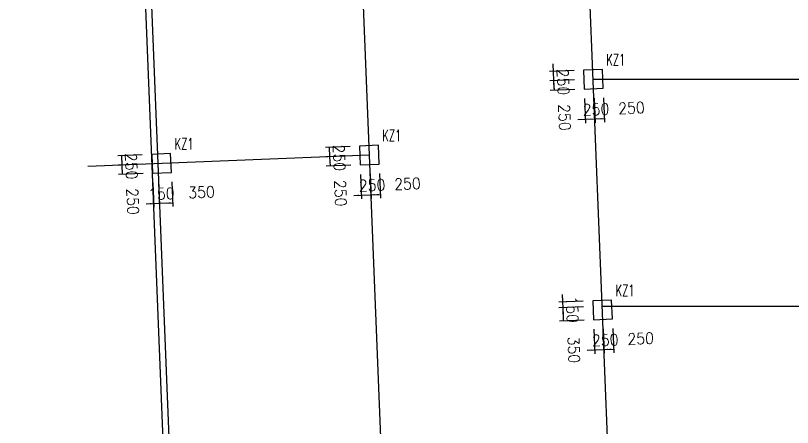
# Model space of a CAD drawing. Extents: x 387171 to 699106, y 11966 to 245688.
# Drawn here: x 476181 to 496731, y 135478 to 146373 of the extents above; entities that cross this region are included whole.
import ezdxf

# ---------------------------------------------------------------- set-up
doc = ezdxf.new("R2010")
doc.units = 0
doc.header["$LTSCALE"] = 100
doc.header["$MEASUREMENT"] = 0
for name, color, linetype in [('COLU', 7, 'Continuous'), ('DIM', 3, 'Continuous'), ('DOTE', 253, 'Continuous'), ('NUM', 7, 'Continuous'), ('Q-dote', 253, 'Continuous')]:
    doc.layers.add(name, color=color, linetype=linetype)
doc.styles.get("Standard").update_dxf_attribs({"font": 'standard'})
doc.dimstyles.get("Standard").update_dxf_attribs({"dimtxt": 300, "dimasz": 100, "dimexe": 100, "dimexo": 250, "dimgap": 100, "dimtad": 0, "dimtoh": 1, "dimdec": 0, "dimdsep": 46, "dimcen": 0.09, "dimclrt": 7, "dimadec": 0, "dimazin": 0, "dimtfac": 1, "dimtdec": 4, "dimtofl": 0, "dimtmove": 0, "dimatfit": 3, "dimfxl": 1, "dimtolj": 1, "dimtzin": 0, "dimarcsym": 0})

# ---------------------------------------------------------------- blocks, each defined once
blk = doc.blocks.new('*D2676')
at = {"layer": 'DIM', "color": 0, "linetype": 'ByBlock', "lineweight": -2}
for p, q in [((490641, 138996), (490663, 138446)), ((491198, 138818), (490549, 138792)), ((491204, 138668), (490555, 138642))]:
    blk.add_line(p, q, dxfattribs=at)
for points in [[(490649, 138796), (490628, 138895), (490661, 138896)], [(490655, 138646), (490675, 138547), (490642, 138545)]]:
    blk.add_solid(points, dxfattribs=at)
at = {"layer": 'DIM', "color": 7, "linetype": 'Continuous', "lineweight": -2, "insert": (490907, 138594), "char_height": 300, "width": 476.67, "attachment_point": 5, "rotation": 272.2988}
blk.add_mtext('150', dxfattribs=at)
blk = doc.blocks.new('*D3762')
at = {"layer": 'DIM', "color": 0, "linetype": 'ByBlock', "lineweight": -2}
for p, q in [((491204, 138668), (490555, 138642)), ((490655, 138646), (490669, 138296)), ((491218, 138318), (490569, 138292))]:
    blk.add_line(p, q, dxfattribs=at)
for points in [[(490655, 138646), (490675, 138547), (490642, 138545)], [(490669, 138296), (490648, 138395), (490681, 138397)]]:
    blk.add_solid(points, dxfattribs=at)
at = {"layer": 'DIM', "color": 7, "linetype": 'Continuous', "lineweight": -2, "insert": (490950, 137530), "char_height": 300, "width": 566.67, "attachment_point": 5, "rotation": 272.2988}
blk.add_mtext('350', dxfattribs=at)
blk = doc.blocks.new('*D3374')
at = {"layer": 'DIM', "color": 0, "linetype": 'ByBlock', "lineweight": -2}
for p, q in [((491478, 138078), (491504, 137429)), ((491728, 138088), (491754, 137439)), ((491300, 137521), (491950, 137547))]:
    blk.add_line(p, q, dxfattribs=at)
for points in [[(491500, 137529), (491401, 137508), (491400, 137541)], [(491750, 137539), (491849, 137560), (491851, 137526)]]:
    blk.add_solid(points, dxfattribs=at)
at = {"layer": 'DIM', "color": 7, "linetype": 'Continuous', "lineweight": -2, "insert": (491780, 137790), "char_height": 300, "width": 566.67, "attachment_point": 5, "rotation": 2.2988}
blk.add_mtext('250', dxfattribs=at)
blk = doc.blocks.new('*D4264')
at = {"layer": 'DIM', "color": 0, "linetype": 'ByBlock', "lineweight": -2}
for p, q in [((491978, 138098), (492004, 137449)), ((491728, 138088), (491754, 137439)), ((491750, 137539), (492000, 137549))]:
    blk.add_line(p, q, dxfattribs=at)
for points in [[(491750, 137539), (491849, 137560), (491851, 137526)], [(492000, 137549), (491900, 137528), (491899, 137562)]]:
    blk.add_solid(points, dxfattribs=at)
at = {"layer": 'DIM', "color": 7, "linetype": 'Continuous', "lineweight": -2, "insert": (492716, 137828), "char_height": 300, "width": 566.67, "attachment_point": 5, "rotation": 2.2988}
blk.add_mtext('250', dxfattribs=at)
blk = doc.blocks.new('*D1524')
at = {"layer": 'DIM', "color": 0, "linetype": 'ByBlock', "lineweight": -2}
for p, q in [((490396, 145095), (490422, 144446)), ((490953, 144918), (490304, 144892)), ((490963, 144668), (490314, 144642))]:
    blk.add_line(p, q, dxfattribs=at)
for points in [[(490404, 144896), (490383, 144995), (490416, 144996)], [(490414, 144646), (490434, 144547), (490401, 144545)]]:
    blk.add_solid(points, dxfattribs=at)
at = {"layer": 'DIM', "color": 7, "linetype": 'Continuous', "lineweight": -2, "insert": (490665, 144616), "char_height": 300, "width": 566.67, "attachment_point": 5, "rotation": 272.2988}
blk.add_mtext('250', dxfattribs=at)
blk = doc.blocks.new('*D2434')
at = {"layer": 'DIM', "color": 0, "linetype": 'ByBlock', "lineweight": -2}
for p, q in [((490963, 144668), (490314, 144642)), ((490414, 144646), (490424, 144396)), ((490973, 144418), (490324, 144392))]:
    blk.add_line(p, q, dxfattribs=at)
for points in [[(490414, 144646), (490434, 144547), (490401, 144545)], [(490424, 144396), (490403, 144495), (490436, 144497)]]:
    blk.add_solid(points, dxfattribs=at)
at = {"layer": 'DIM', "color": 7, "linetype": 'Continuous', "lineweight": -2, "insert": (490703, 143680), "char_height": 300, "width": 566.67, "attachment_point": 5, "rotation": 272.2988}
blk.add_mtext('250', dxfattribs=at)
blk = doc.blocks.new('*D2052')
at = {"layer": 'DIM', "color": 0, "linetype": 'ByBlock', "lineweight": -2}
for p, q in [((491233, 144178), (491259, 143529)), ((491483, 144188), (491509, 143539)), ((491055, 143621), (491705, 143647))]:
    blk.add_line(p, q, dxfattribs=at)
for points in [[(491505, 143639), (491604, 143659), (491606, 143626)], [(491255, 143629), (491156, 143608), (491155, 143641)]]:
    blk.add_solid(points, dxfattribs=at)
at = {"layer": 'DIM', "color": 7, "linetype": 'Continuous', "lineweight": -2, "insert": (491535, 143890), "char_height": 300, "width": 566.67, "attachment_point": 5, "rotation": 2.2988}
blk.add_mtext('250', dxfattribs=at)
blk = doc.blocks.new('*D2796')
at = {"layer": 'DIM', "color": 0, "linetype": 'ByBlock', "lineweight": -2}
for p, q in [((491483, 144188), (491509, 143539)), ((491733, 144198), (491759, 143549)), ((491505, 143639), (491755, 143649))]:
    blk.add_line(p, q, dxfattribs=at)
for points in [[(491505, 143639), (491604, 143659), (491606, 143626)], [(491755, 143649), (491656, 143628), (491654, 143661)]]:
    blk.add_solid(points, dxfattribs=at)
at = {"layer": 'DIM', "color": 7, "linetype": 'Continuous', "lineweight": -2, "insert": (492471, 143928), "char_height": 300, "width": 566.67, "attachment_point": 5, "rotation": 2.2988}
blk.add_mtext('250', dxfattribs=at)
blk = doc.blocks.new('*D3408')
at = {"layer": 'DIM', "color": 0, "linetype": 'ByBlock', "lineweight": -2}
for p, q in [((479533, 142691), (478884, 142665)), ((478984, 142669), (478994, 142419)), ((479543, 142441), (478894, 142415))]:
    blk.add_line(p, q, dxfattribs=at)
for points in [[(478984, 142669), (479005, 142570), (478971, 142568)], [(478994, 142419), (478973, 142518), (479007, 142520)]]:
    blk.add_solid(points, dxfattribs=at)
at = {"layer": 'DIM', "color": 7, "linetype": 'Continuous', "lineweight": -2, "insert": (479245, 142389), "char_height": 300, "width": 566.67, "attachment_point": 5, "rotation": 272.2988}
blk.add_mtext('250', dxfattribs=at)
blk = doc.blocks.new('*D4304')
at = {"layer": 'DIM', "color": 0, "linetype": 'ByBlock', "lineweight": -2}
for p, q in [((479543, 142441), (478894, 142415)), ((478994, 142419), (479004, 142169)), ((479553, 142191), (478904, 142165))]:
    blk.add_line(p, q, dxfattribs=at)
for points in [[(478994, 142419), (479015, 142320), (478981, 142319)], [(479004, 142169), (478983, 142269), (479017, 142270)]]:
    blk.add_solid(points, dxfattribs=at)
at = {"layer": 'DIM', "color": 7, "linetype": 'Continuous', "lineweight": -2, "insert": (479283, 141454), "char_height": 300, "width": 566.67, "attachment_point": 5, "rotation": 272.2988}
blk.add_mtext('250', dxfattribs=at)
blk = doc.blocks.new('*D3941')
at = {"layer": 'DIM', "color": 0, "linetype": 'ByBlock', "lineweight": -2}
for p, q in [((479813, 141952), (479839, 141302)), ((479963, 141958), (479989, 141308)), ((479636, 141394), (480185, 141416))]:
    blk.add_line(p, q, dxfattribs=at)
for points in [[(479835, 141402), (479736, 141381), (479735, 141415)], [(479985, 141408), (480085, 141429), (480086, 141395)]]:
    blk.add_solid(points, dxfattribs=at)
at = {"layer": 'DIM', "color": 7, "linetype": 'Continuous', "lineweight": -2, "insert": (480037, 141660), "char_height": 300, "width": 476.67, "attachment_point": 5, "rotation": 2.2988}
blk.add_mtext('150', dxfattribs=at)
blk = doc.blocks.new('*D274')
at = {"layer": 'DIM', "color": 0, "linetype": 'ByBlock', "lineweight": -2}
for p, q in [((479963, 141958), (479989, 141308)), ((480313, 141972), (480339, 141322)), ((479985, 141408), (480335, 141422))]:
    blk.add_line(p, q, dxfattribs=at)
for points in [[(479985, 141408), (480085, 141429), (480086, 141395)], [(480335, 141422), (480236, 141401), (480234, 141435)]]:
    blk.add_solid(points, dxfattribs=at)
at = {"layer": 'DIM', "color": 7, "linetype": 'Continuous', "lineweight": -2, "insert": (481101, 141703), "char_height": 300, "width": 566.67, "attachment_point": 5, "rotation": 2.2988}
blk.add_mtext('350', dxfattribs=at)
blk = doc.blocks.new('*D4442')
at = {"layer": 'DIM', "color": 0, "linetype": 'ByBlock', "lineweight": -2}
for p, q in [((485029, 142912), (484380, 142886)), ((484479, 142890), (484489, 142640)), ((485039, 142662), (484390, 142636))]:
    blk.add_line(p, q, dxfattribs=at)
for points in [[(484479, 142890), (484500, 142790), (484467, 142789)], [(484489, 142640), (484469, 142739), (484502, 142740)]]:
    blk.add_solid(points, dxfattribs=at)
at = {"layer": 'DIM', "color": 7, "linetype": 'Continuous', "lineweight": -2, "insert": (484741, 142610), "char_height": 300, "width": 566.67, "attachment_point": 5, "rotation": 272.2988}
blk.add_mtext('250', dxfattribs=at)
blk = doc.blocks.new('*D66')
at = {"layer": 'DIM', "color": 0, "linetype": 'ByBlock', "lineweight": -2}
for p, q in [((485039, 142662), (484390, 142636)), ((484489, 142640), (484500, 142390)), ((485049, 142412), (484400, 142386))]:
    blk.add_line(p, q, dxfattribs=at)
for points in [[(484489, 142640), (484510, 142541), (484477, 142539)], [(484500, 142390), (484479, 142489), (484512, 142491)]]:
    blk.add_solid(points, dxfattribs=at)
at = {"layer": 'DIM', "color": 7, "linetype": 'Continuous', "lineweight": -2, "insert": (484778, 141674), "char_height": 300, "width": 566.67, "attachment_point": 5, "rotation": 272.2988}
blk.add_mtext('250', dxfattribs=at)
blk = doc.blocks.new('*D955')
at = {"layer": 'DIM', "color": 0, "linetype": 'ByBlock', "lineweight": -2}
for p, q in [((485309, 142172), (485335, 141523)), ((485559, 142182), (485585, 141533)), ((485131, 141615), (485781, 141641))]:
    blk.add_line(p, q, dxfattribs=at)
for points in [[(485331, 141623), (485232, 141602), (485230, 141635)], [(485581, 141633), (485680, 141653), (485681, 141620)]]:
    blk.add_solid(points, dxfattribs=at)
at = {"layer": 'DIM', "color": 7, "linetype": 'Continuous', "lineweight": -2, "insert": (485611, 141884), "char_height": 300, "width": 566.67, "attachment_point": 5, "rotation": 2.2988}
blk.add_mtext('250', dxfattribs=at)
blk = doc.blocks.new('*D583')
at = {"layer": 'DIM', "color": 0, "linetype": 'ByBlock', "lineweight": -2}
for p, q in [((485559, 142182), (485585, 141533)), ((485808, 142192), (485835, 141543)), ((485581, 141633), (485831, 141643))]:
    blk.add_line(p, q, dxfattribs=at)
for points in [[(485581, 141633), (485680, 141653), (485681, 141620)], [(485831, 141643), (485731, 141622), (485730, 141655)]]:
    blk.add_solid(points, dxfattribs=at)
at = {"layer": 'DIM', "color": 7, "linetype": 'Continuous', "lineweight": -2, "insert": (486546, 141922), "char_height": 300, "width": 566.67, "attachment_point": 5, "rotation": 2.2988}
blk.add_mtext('250', dxfattribs=at)
blk = doc.blocks.new('1')
at = {"layer": 'DOTE'}
blk.add_line((458698, 592855), (587451, 458371), dxfattribs=at)
blk = doc.blocks.new('后浇带现场')
at = {"layer": 'Q-dote'}
blk.add_line((659263, 761135), (666731, 575100), dxfattribs=at)
at = {"color": 1, "lineweight": 30, "rotation": 318.5460777723208}
blk.add_blockref('1', (-77006, 620463), dxfattribs=at)

msp = doc.modelspace()

# ---------------------------------------------------------------- linework, layer by layer
at = {"color": 6, "lineweight": 30}
msp.add_lwpolyline([(476181.3, 232428.8), (494258.1, 233154.4), (494258.1, 231537.9), (540808.1, 231537.9), (540808.1, 232387.9), (590208.1, 232387.9), (590208.1, 232187.9), (593108.1, 232187.9), (593108.1, 230737.9), (608058.1, 230737.9), (608058.1, 231687.9), (648158.1, 231687.9), (648158.1, 230737.9), (657058.1, 230737.9), (657158.1, 196187.9), (658248.2, 196187.9), (663075.9, 83077.9), (659946, 47787.8), (654318.1, 48286.9), (653832.2, 42808.4), (496133.5, 56794.9), (482757.4, 68610.1), (476181.3, 232428.8)], dxfattribs=at)
at = {"layer": 'COLU'}
for points in [[(491223.2, 144428.1), (491722.8, 144448.2), (491702.7, 144947.8), (491203.1, 144927.7)], [(485298.9, 142422.1), (485798.5, 142442.1), (485778.4, 142941.7), (485278.8, 142921.7)], [(479803.3, 142201.4), (480302.9, 142221.5), (480282.8, 142721.1), (479783.2, 142701)], [(491468, 138328.2), (491967.6, 138348.2), (491947.6, 138847.8), (491448, 138827.8)]]:
    msp.add_lwpolyline(points, close=True, dxfattribs=at)
at = {"layer": 'DOTE'}
for p, q in [((495323.3, 48523.1), (487855.3, 234558.3)), ((481860.1, 234317.6), (489328.1, 48282.5)), ((476264.6, 234093), (483732.6, 48057.9)), ((491462.9, 144687.9), (604647.2, 144687.9)), ((485538.6, 142681.9), (478097.2, 142383.2)), ((491703.8, 138687.9), (593508.1, 138687.9))]:
    msp.add_line(p, q, dxfattribs=at)

# ---------------------------------------------------------------- block references
at = {"color": 3, "lineweight": 30}
msp.add_blockref('后浇带现场', (-182998.7, -527042.1), dxfattribs=at)

# ---------------------------------------------------------------- texts
at = {"layer": 'NUM', "color": 200, "width": 0.7}
for p in [(491808.8, 145053.8), (485884.5, 143047.8), (480388.9, 142827.2), (492053.6, 138953.9)]:
    msp.add_text('KZ1', height=300, dxfattribs=at).set_placement(p)

# ---------------------------------------------------------------- dimensions: what is measured, and where the dimension line sits
at = {"layer": 'DIM', "color": 200}
for p1, p2, picture, middle in [((491203.1, 144927.7), (491213.1, 144677.9), '*D1524', (490644.8, 145123.5)), ((491213.1, 144677.9), (491223.2, 144428.1), '*D2434', (490682.4, 144188.1)), ((491223.2, 144428.1), (491473, 144438.1), '*D2052', (491027.3, 143869.8)), ((491473, 144438.1), (491722.8, 144448.2), '*D2796', (491962.7, 143907.3)), ((485278.8, 142921.7), (485288.8, 142671.9), '*D4442', (484720.5, 143117.5)), ((479783.2, 142701), (479793.3, 142451.2), '*D3408', (479224.9, 142896.9)), ((485288.8, 142671.9), (485298.9, 142422.1), '*D66', (484758.1, 142182.1)), ((479793.3, 142451.2), (479803.3, 142201.4), '*D4304', (479262.5, 141961.5)), ((485298.9, 142422.1), (485548.7, 142432.1), '*D955', (485103, 141863.7)), ((485548.7, 142432.1), (485798.5, 142442.1), '*D583', (486038.4, 141901.3)), ((479803.3, 142201.4), (479953.2, 142207.5), '*D3941', (479623.6, 141643.8)), ((479953.2, 142207.5), (480302.9, 142221.5), '*D274', (480542.8, 141680.7)), ((491448, 138827.8), (491454, 138677.9), '*D2676', (490890.3, 139007.5)), ((491454, 138677.9), (491468, 138328.2), '*D3762', (490927.2, 138088.2)), ((491468, 138328.2), (491717.8, 138338.2), '*D3374', (491272.2, 137769.9)), ((491717.8, 138338.2), (491967.6, 138348.2), '*D4264', (492207.6, 137807.4))]:
    dim = msp.add_aligned_dim(p1=p1, p2=p2, distance=-800, dimstyle='Standard', dxfattribs=at)
    dim.commit()
    dim.dimension.update_dxf_attribs({"geometry": picture, "text_midpoint": middle})

doc.saveas('drawing.dxf')
